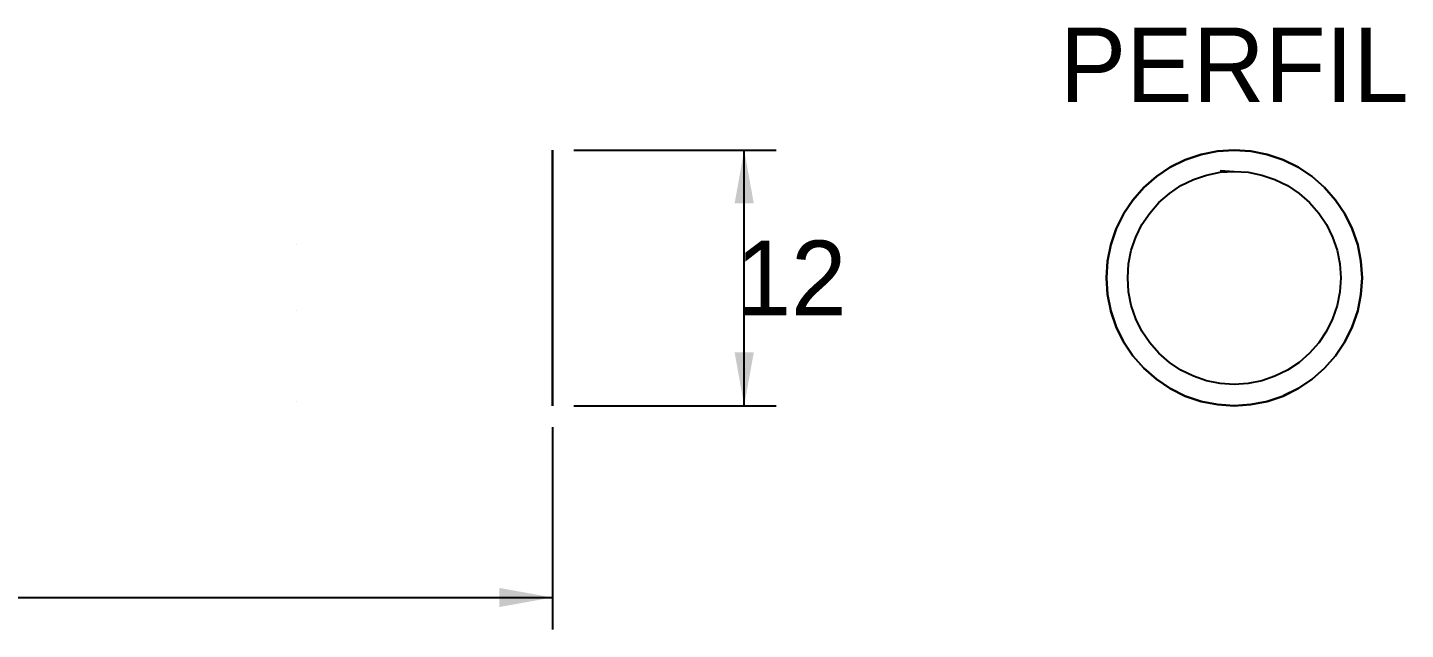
# Model space of a CAD drawing. Extents: x 0 to 297, y 0 to 210.
# Drawn here: x 104 to 168.7, y 116.3 to 144.6 of the extents above; entities that cross this region are included whole.
import ezdxf
from ezdxf.enums import TextEntityAlignment as Align

# ---------------------------------------------------------------- set-up
doc = ezdxf.new("R2010")
doc.units = 0
for name, color, linetype in [('COTAS', 7, 'CONTINUOUS'), ('TEXTO', 7, 'CONTINUOUS'), ('VISIBLE', 7, 'CONTINUOUS')]:
    doc.layers.add(name, color=color, linetype=linetype)

msp = doc.modelspace()

# ---------------------------------------------------------------- linework, layer by layer
at = {"layer": 'COTAS'}
for p, q in [((129.6676, 138.8254), (139.1676, 138.8254)), ((137.6676, 126.8254), (137.6676, 138.8254)), ((129.6676, 126.8254), (139.1676, 126.8254)), ((128.6676, 125.8254), (128.6676, 116.3254)), ((53.1676, 117.8254), (128.6676, 117.8254))]:
    msp.add_line(p, q, dxfattribs=at)
for points in [[(137.6676, 138.8254), (138.1176, 136.3254), (137.2176, 136.3254)], [(137.6676, 126.8254), (138.1176, 129.3254), (137.2176, 129.3254)], [(128.6676, 117.8254), (126.1676, 118.2754), (126.1676, 117.3754)]]:
    msp.add_solid(points, dxfattribs=at)
at = {"layer": 'VISIBLE'}
for p, q in [((128.6676, 138.774), (128.6676, 138.8254)), ((128.6676, 138.8254), (128.6676, 138.774)), ((128.6676, 138.6209), (128.6676, 138.774)), ((128.6676, 138.774), (128.6676, 138.6209)), ((128.6676, 138.3686), (128.6676, 138.6209)), ((128.6676, 138.6209), (128.6676, 138.3686)), ((158.3715, 138.3686), (159.1147, 138.6209)), ((159.1147, 138.6209), (158.3715, 138.3686)), ((159.1147, 138.6209), (159.8845, 138.774)), ((159.8845, 138.774), (159.1147, 138.6209)), ((159.8845, 138.774), (160.6676, 138.8254)), ((160.6676, 138.8254), (159.8845, 138.774)), ((160.6676, 138.8254), (161.4508, 138.774)), ((161.4508, 138.774), (160.6676, 138.8254)), ((161.4508, 138.774), (162.2205, 138.6209)), ((162.2205, 138.6209), (161.4508, 138.774)), ((162.2205, 138.6209), (162.9637, 138.3686)), ((162.9637, 138.3686), (162.2205, 138.6209)), ((128.6676, 138.0215), (128.6676, 138.3686)), ((128.6676, 138.3686), (128.6676, 138.0215)), ((128.6676, 137.5855), (128.6676, 138.0215)), ((128.6676, 138.0215), (128.6676, 137.5855)), ((157.6676, 138.0215), (157.0151, 137.5855)), ((157.0151, 137.5855), (157.6668, 138.021)), ((157.6668, 138.021), (157.6676, 138.0215)), ((158.3715, 138.3686), (157.6676, 138.0215)), ((157.6676, 138.0215), (157.6685, 138.0219)), ((157.6685, 138.0219), (158.3715, 138.3686)), ((159.3735, 137.655), (160.015, 137.7826)), ((159.3735, 137.655), (160.015, 137.7826)), ((160.0036, 137.8689), (160.6676, 137.8254)), ((160.015, 137.7826), (160.6676, 137.8254)), ((160.015, 137.7826), (160.6676, 137.8254)), ((160.6676, 137.8254), (161.3203, 137.7826)), ((160.6676, 137.8254), (161.3203, 137.7826)), ((161.3203, 137.7826), (161.9617, 137.655)), ((161.3203, 137.7826), (161.9617, 137.655)), ((162.9637, 138.3686), (163.6676, 138.0215)), ((163.6676, 138.0215), (162.9637, 138.3686)), ((163.6676, 138.0215), (164.3194, 137.586)), ((164.3202, 137.5855), (163.6676, 138.0215)), ((128.6676, 137.068), (128.6676, 137.5855)), ((128.6676, 137.5855), (128.6676, 137.068)), ((157.0151, 137.5855), (156.425, 137.068)), ((156.425, 137.068), (157.0143, 137.5849)), ((157.0143, 137.5849), (157.0151, 137.5855)), ((157.6238, 136.7921), (158.1676, 137.1555)), ((157.6238, 136.7921), (158.1676, 137.1555)), ((158.1676, 137.1555), (158.7542, 137.4448)), ((158.1676, 137.1555), (158.7542, 137.4448)), ((158.7542, 137.4448), (159.3735, 137.655)), ((158.7542, 137.4448), (159.3735, 137.655)), ((161.9617, 137.655), (162.581, 137.4448)), ((161.9617, 137.655), (162.581, 137.4448)), ((162.581, 137.4448), (163.1676, 137.1555)), ((162.581, 137.4448), (163.1676, 137.1555)), ((163.1676, 137.1555), (163.7114, 136.7921)), ((163.1676, 137.1555), (163.7114, 136.7921)), ((164.3194, 137.586), (164.3202, 137.5855)), ((164.3202, 137.5855), (164.9096, 137.0686)), ((164.9103, 137.068), (164.3202, 137.5855)), ((128.6676, 136.4779), (128.6676, 137.068)), ((128.6676, 137.068), (128.6676, 136.4779)), ((128.6676, 135.8254), (128.6676, 136.4779)), ((128.6676, 136.4779), (128.6676, 135.8254)), ((155.9075, 136.4779), (155.4715, 135.8254)), ((155.4715, 135.8254), (155.907, 136.4771)), ((155.907, 136.4771), (155.9075, 136.4779)), ((156.425, 137.068), (155.9075, 136.4779)), ((155.9075, 136.4779), (156.4244, 137.0673)), ((156.4244, 137.0673), (156.425, 137.068)), ((157.1321, 136.3609), (157.6238, 136.7921)), ((157.1321, 136.3609), (157.6238, 136.7921)), ((163.7114, 136.7921), (164.2032, 136.3609)), ((163.7114, 136.7921), (164.2032, 136.3609)), ((164.9096, 137.0686), (164.9103, 137.068)), ((164.9103, 137.068), (165.4271, 136.4787)), ((165.4278, 136.4779), (164.9103, 137.068)), ((165.4271, 136.4787), (165.4278, 136.4779)), ((165.4278, 136.4779), (165.8633, 135.8262)), ((165.8638, 135.8254), (165.4278, 136.4779)), ((128.6676, 135.1215), (128.6676, 135.8254)), ((128.6676, 135.8254), (128.6676, 135.1215)), ((155.4715, 135.8254), (155.1244, 135.1215)), ((155.1244, 135.1215), (155.4711, 135.8245)), ((155.4711, 135.8245), (155.4715, 135.8254)), ((156.3375, 135.3254), (156.7009, 135.8692)), ((156.3375, 135.3254), (156.7009, 135.8692)), ((156.7009, 135.8692), (157.1321, 136.3609)), ((156.7009, 135.8692), (157.1321, 136.3609)), ((164.2032, 136.3609), (164.6344, 135.8692)), ((164.2032, 136.3609), (164.6344, 135.8692)), ((164.6344, 135.8692), (164.9978, 135.3254)), ((164.6344, 135.8692), (164.9978, 135.3254)), ((165.8633, 135.8262), (165.8638, 135.8254)), ((165.8638, 135.8254), (166.2105, 135.1223)), ((166.2109, 135.1215), (165.8638, 135.8254)), ((156.0482, 134.7388), (156.3375, 135.3254)), ((156.0482, 134.7388), (156.3375, 135.3254)), ((164.9978, 135.3254), (165.287, 134.7388)), ((164.9978, 135.3254), (165.287, 134.7388)), ((128.6676, 134.3783), (128.6676, 135.1215)), ((128.6676, 135.1215), (128.6676, 134.3783)), ((155.1244, 135.1215), (154.8721, 134.3783)), ((154.8721, 134.3783), (155.124, 135.1206)), ((155.124, 135.1206), (155.1244, 135.1215)), ((155.838, 134.1195), (156.0482, 134.7388)), ((155.838, 134.1195), (156.0482, 134.7388)), ((165.287, 134.7388), (165.4973, 134.1195)), ((165.287, 134.7388), (165.4973, 134.1195)), ((166.2105, 135.1223), (166.2109, 135.1215)), ((166.2109, 135.1215), (166.4629, 134.3792)), ((166.4632, 134.3783), (166.2109, 135.1215)), ((116.6676, 134.3783), (116.6676, 134.3773)), ((128.6676, 133.6085), (128.6676, 134.3783)), ((128.6676, 134.3783), (128.6676, 133.6085)), ((154.8721, 134.3783), (154.719, 133.6085)), ((154.719, 133.6085), (154.8719, 134.3773)), ((154.8721, 134.3783), (154.8719, 134.3773)), ((154.8719, 134.3773), (154.8721, 134.3783)), ((155.7104, 133.478), (155.838, 134.1195)), ((155.7104, 133.478), (155.838, 134.1195)), ((165.4973, 134.1195), (165.6249, 133.478)), ((165.4973, 134.1195), (165.6249, 133.478)), ((166.4629, 134.3792), (166.4632, 134.3783)), ((166.4632, 134.3783), (166.6161, 133.6095)), ((166.6163, 133.6085), (166.4632, 134.3783)), ((128.6676, 132.8254), (128.6676, 133.6085)), ((128.6676, 133.6085), (128.6676, 132.8254)), ((154.719, 133.6085), (154.6676, 132.8254)), ((154.6676, 132.8254), (154.7189, 133.6076)), ((154.7189, 133.6076), (154.719, 133.6085)), ((155.6676, 132.8254), (155.7104, 133.478)), ((155.6676, 132.8254), (155.7104, 133.478)), ((165.6249, 133.478), (165.6676, 132.8254)), ((165.6249, 133.478), (165.6676, 132.8254)), ((166.6161, 133.6095), (166.6163, 133.6085)), ((166.6163, 133.6085), (166.6676, 132.8263)), ((166.6676, 132.8254), (166.6163, 133.6085)), ((128.6676, 132.0422), (128.6676, 132.8254)), ((128.6676, 132.8254), (128.6676, 132.0422)), ((154.6677, 132.8244), (154.6676, 132.8254)), ((154.6676, 132.8254), (154.719, 132.0422)), ((154.719, 132.0422), (154.6677, 132.8244)), ((155.7104, 132.1727), (155.6676, 132.8254)), ((155.7104, 132.1727), (155.6676, 132.8254)), ((165.6676, 132.8254), (165.6249, 132.1727)), ((165.6676, 132.8254), (165.6249, 132.1727)), ((166.6163, 132.0422), (166.6676, 132.8254)), ((166.6676, 132.8254), (166.6164, 132.0432)), ((166.6676, 132.8263), (166.6676, 132.8254)), ((128.6676, 131.2725), (128.6676, 132.0422)), ((128.6676, 132.0422), (128.6676, 131.2725)), ((154.7191, 132.0413), (154.719, 132.0422)), ((154.719, 132.0422), (154.8721, 131.2725)), ((154.8721, 131.2725), (154.7191, 132.0413)), ((155.838, 131.5313), (155.7104, 132.1727)), ((155.838, 131.5313), (155.7104, 132.1727)), ((165.6249, 132.1727), (165.4973, 131.5313)), ((165.6249, 132.1727), (165.4973, 131.5313)), ((166.4632, 131.2725), (166.6163, 132.0422)), ((166.6163, 132.0422), (166.4634, 131.2734)), ((166.6164, 132.0432), (166.6163, 132.0422)), ((156.0482, 130.9119), (155.838, 131.5313)), ((156.0482, 130.9119), (155.838, 131.5313)), ((165.4973, 131.5313), (165.287, 130.9119)), ((165.4973, 131.5313), (165.287, 130.9119)), ((116.6676, 131.2725), (116.6676, 131.2734)), ((128.6676, 130.5293), (128.6676, 131.2725)), ((128.6676, 131.2725), (128.6676, 130.5293)), ((154.8724, 131.2715), (154.8721, 131.2725)), ((154.8721, 131.2725), (155.1244, 130.5293)), ((155.1244, 130.5293), (154.8724, 131.2715)), ((156.3375, 130.3254), (156.0482, 130.9119)), ((156.3375, 130.3254), (156.0482, 130.9119)), ((165.287, 130.9119), (164.9978, 130.3254)), ((165.287, 130.9119), (164.9978, 130.3254)), ((166.2109, 130.5293), (166.4632, 131.2725)), ((166.4632, 131.2725), (166.2112, 130.5302)), ((166.4632, 131.2725), (166.4634, 131.2734)), ((166.4634, 131.2734), (166.4632, 131.2725)), ((128.6676, 129.8254), (128.6676, 130.5293)), ((128.6676, 130.5293), (128.6676, 129.8254)), ((155.1248, 130.5284), (155.1244, 130.5293)), ((155.1244, 130.5293), (155.4715, 129.8254)), ((155.4715, 129.8254), (155.1248, 130.5284)), ((156.7009, 129.7816), (156.3375, 130.3254)), ((156.7009, 129.7816), (156.3375, 130.3254)), ((164.9978, 130.3254), (164.6344, 129.7816)), ((164.9978, 130.3254), (164.6344, 129.7816)), ((165.8638, 129.8254), (166.2109, 130.5293)), ((166.2109, 130.5293), (165.8642, 129.8262)), ((166.2112, 130.5302), (166.2109, 130.5293)), ((128.6676, 129.1728), (128.6676, 129.8254)), ((128.6676, 129.8254), (128.6676, 129.1728)), ((155.472, 129.8246), (155.4715, 129.8254)), ((155.4715, 129.8254), (155.9075, 129.1728)), ((155.9075, 129.1728), (155.472, 129.8246)), ((157.1321, 129.2898), (156.7009, 129.7816)), ((157.1321, 129.2898), (156.7009, 129.7816)), ((164.6344, 129.7816), (164.2032, 129.2898)), ((164.6344, 129.7816), (164.2032, 129.2898)), ((165.4278, 129.1728), (165.8638, 129.8254)), ((165.8638, 129.8254), (165.4283, 129.1736)), ((165.8642, 129.8262), (165.8638, 129.8254)), ((128.6676, 128.5827), (128.6676, 129.1728)), ((128.6676, 129.1728), (128.6676, 128.5827)), ((155.9081, 129.1721), (155.9075, 129.1728)), ((155.9075, 129.1728), (156.425, 128.5827)), ((156.425, 128.5827), (155.9081, 129.1721)), ((157.6238, 128.8586), (157.1321, 129.2898)), ((157.6238, 128.8586), (157.1321, 129.2898)), ((158.1676, 128.4952), (157.6238, 128.8586)), ((158.1676, 128.4952), (157.6238, 128.8586)), ((163.7114, 128.8586), (163.1676, 128.4952)), ((163.7114, 128.8586), (163.1676, 128.4952)), ((164.2032, 129.2898), (163.7114, 128.8586)), ((164.2032, 129.2898), (163.7114, 128.8586)), ((164.9103, 128.5827), (165.4278, 129.1728)), ((165.4278, 129.1728), (164.9109, 128.5834)), ((165.4283, 129.1736), (165.4278, 129.1728)), ((128.6676, 128.0652), (128.6676, 128.5827)), ((128.6676, 128.5827), (128.6676, 128.0652)), ((128.6676, 127.6292), (128.6676, 128.0652)), ((128.6676, 128.0652), (128.6676, 127.6292)), ((156.4257, 128.5821), (156.425, 128.5827)), ((156.425, 128.5827), (157.0151, 128.0652)), ((157.0151, 128.0652), (156.4257, 128.5821)), ((157.0159, 128.0647), (157.0151, 128.0652)), ((157.0151, 128.0652), (157.6676, 127.6292)), ((157.6676, 127.6292), (157.0159, 128.0647)), ((158.7542, 128.206), (158.1676, 128.4952)), ((158.7542, 128.206), (158.1676, 128.4952)), ((159.3735, 127.9957), (158.7542, 128.206)), ((159.3735, 127.9957), (158.7542, 128.206)), ((162.581, 128.206), (161.9617, 127.9957)), ((162.581, 128.206), (161.9617, 127.9957)), ((163.1676, 128.4952), (162.581, 128.206)), ((163.1676, 128.4952), (162.581, 128.206)), ((163.6676, 127.6292), (164.3202, 128.0652)), ((164.3202, 128.0652), (163.6684, 127.6297)), ((164.3202, 128.0652), (164.9103, 128.5827)), ((164.3209, 128.0659), (164.3202, 128.0652)), ((164.9103, 128.5827), (164.3209, 128.0659)), ((164.9109, 128.5834), (164.9103, 128.5827)), ((128.6676, 127.2821), (128.6676, 127.6292)), ((128.6676, 127.6292), (128.6676, 127.2821)), ((157.6685, 127.6288), (157.6676, 127.6292)), ((157.6676, 127.6292), (158.3715, 127.2821)), ((158.3715, 127.2821), (157.6685, 127.6288)), ((160.015, 127.8681), (159.3735, 127.9957)), ((160.015, 127.8681), (159.3735, 127.9957)), ((160.6676, 127.8254), (160.015, 127.8681)), ((160.6676, 127.8254), (160.015, 127.8681)), ((161.3203, 127.8681), (160.6676, 127.8254)), ((161.3203, 127.8681), (160.6676, 127.8254)), ((161.9617, 127.9957), (161.3203, 127.8681)), ((161.9617, 127.9957), (161.3203, 127.8681)), ((162.9637, 127.2821), (163.6676, 127.6292)), ((163.6676, 127.6292), (162.9646, 127.2825)), ((163.6684, 127.6297), (163.6676, 127.6292)), ((116.6676, 127.0298), (116.6676, 127.0296)), ((128.6676, 127.0298), (128.6676, 127.2821)), ((128.6676, 127.2821), (128.6676, 127.0298)), ((128.6676, 126.8767), (128.6676, 127.0298)), ((128.6676, 127.0298), (128.6676, 126.8767)), ((128.6676, 126.8254), (128.6676, 126.8767)), ((128.6676, 126.8767), (128.6676, 126.8254)), ((158.3724, 127.2818), (158.3715, 127.2821)), ((158.3715, 127.2821), (159.1147, 127.0298)), ((159.1147, 127.0298), (158.3724, 127.2818)), ((159.1147, 127.0298), (159.1157, 127.0296)), ((159.1157, 127.0296), (159.1147, 127.0298)), ((159.1147, 127.0298), (159.8845, 126.8767)), ((159.8845, 126.8767), (159.1157, 127.0296)), ((159.8854, 126.8766), (159.8845, 126.8767)), ((159.8845, 126.8767), (160.6676, 126.8254)), ((160.6676, 126.8254), (159.8854, 126.8766)), ((160.6676, 126.8254), (161.4508, 126.8767)), ((160.6686, 126.8254), (160.6676, 126.8254)), ((161.4508, 126.8767), (160.6686, 126.8254)), ((161.4508, 126.8767), (162.2205, 127.0298)), ((161.4517, 126.8769), (161.4508, 126.8767)), ((162.2205, 127.0298), (161.4517, 126.8769)), ((162.2205, 127.0298), (162.9637, 127.2821)), ((162.2215, 127.0301), (162.2205, 127.0298)), ((162.9637, 127.2821), (162.2215, 127.0301)), ((162.9646, 127.2825), (162.9637, 127.2821))]:
    msp.add_line(p, q, dxfattribs=at)

# ---------------------------------------------------------------- texts
at = {"layer": 'COTAS'}
msp.add_text('12', height=3.5, dxfattribs=at).set_placement((139.8676, 132.8254), align=Align.MIDDLE_CENTER)
at = {"layer": 'TEXTO'}
msp.add_text('PERFIL', height=3.5, dxfattribs=at).set_placement((160.6676, 142.8254), align=Align.MIDDLE_CENTER)

doc.saveas('drawing.dxf')
